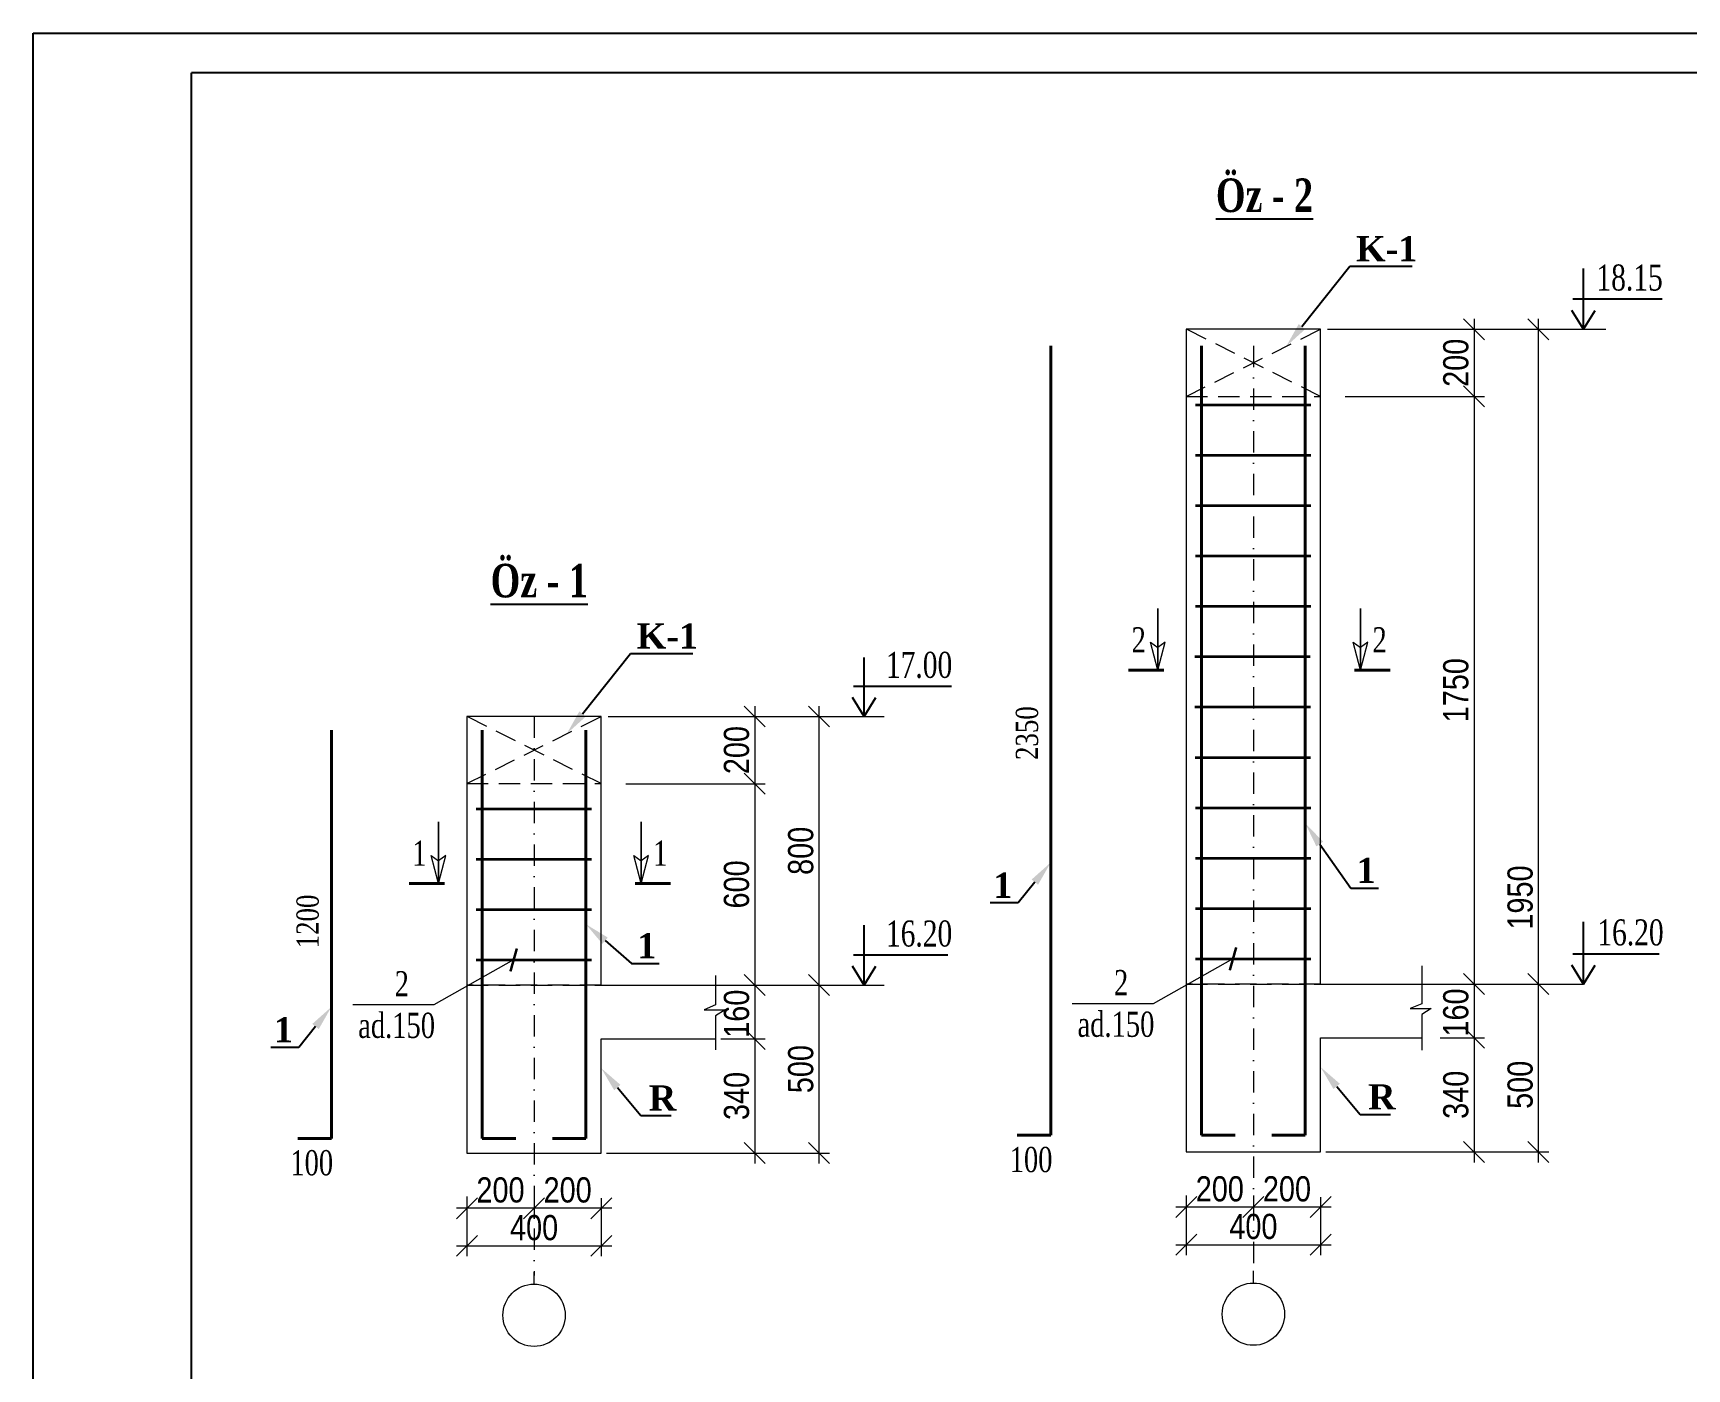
# Model space of a CAD drawing. Header units: millimetres. Extents: x -149347 to 251215, y -2929184 to -2541447.
# Drawn here: x 197257 to 216959, y -2654466 to -2638555 of the extents above; entities that cross this region are included whole.
import ezdxf
from ezdxf import colors
from ezdxf.entities.mleader import LeaderData, LeaderLine
from ezdxf.math import Vec2, Vec3

# ---------------------------------------------------------------- set-up
doc = ezdxf.new("R2010")
doc.units = ezdxf.units.MM
for name, pattern in [('DASHDOT', [25.4, 12.7, -6.35, 0, -6.35]), ('DASHDOTX2', [50.8, 25.4, -12.7, 0, -12.7]), ('HIDDEN2', [4.7625, 3.175, -1.5875])]:
    doc.linetypes.add(name, pattern=pattern)
for name, color, linetype, lineweight in [('(Text)', 7, 'Continuous', 0), ('Ishare xetleri', 95, 'Continuous', 5), ('olchu', 253, 'Continuous', 9), ('Ox xetti', 1, 'DASHDOT', 18), ('РАЗМЕРЫ', 80, 'Continuous', 9)]:
    doc.layers.add(name, color=color, linetype=linetype, lineweight=lineweight)
doc.styles.add('400', font='times.ttf', dxfattribs={"width": 0.75, "height": 300})
doc.styles.add('75', font='txt.shx', dxfattribs={"width": 0.8, "height": 75})
doc.styles.get("Standard").update_dxf_attribs({"font": 'times.ttf'})
doc.styles.add('style1', font='A3TI(LA).TTF', dxfattribs={"height": 400})
doc.styles.add('style6', font='ARIALN.TTF', dxfattribs={"height": 300})
doc.dimstyles.new('DIM_100', dxfattribs={"dimscale": 100, "dimtxt": 250, "dimasz": 2.5, "dimexe": 1.25, "dimexo": 0.625, "dimtad": 1, "dimdec": 0, "dimtxsty": 'style1', "dimblk": 'OBLIQUE', "dimcen": 2.5, "dimdle": 1.25, "dimclrd": 251, "dimclre": 251, "dimaunit": 1, "dimadec": 3, "dimazin": 0, "dimtfac": 1, "dimtdec": 0, "dimtmove": 1, "dimatfit": 3, "dimfxl": 1.25, "dimlwd": 5, "dimlwe": 5, "dimarcsym": 0})

# ---------------------------------------------------------------- blocks, each defined once
blk = doc.blocks.new('mekteb')
at = {"color": 0, "lineweight": 25}
for p, q in [((99643, -1821466), (139843, -1821466)), ((99643, -1849866), (99643, -1821466))]:
    blk.add_line(p, q, dxfattribs=at)
at = {"color": 0, "lineweight": 25, "ltscale": 15}
for p in [(101643, -1849366), (139343, -1821966)]:
    blk.add_line(p, (101643, -1821966), dxfattribs=at)
blk = doc.blocks.new('_Oblique')
at = {"color": 0, "linetype": 'ByBlock', "lineweight": -2}
blk.add_line((-0.5, -0.5), (0.5, 0.5), dxfattribs=at)
blk = doc.blocks.new('*D1173')
at = {"color": 251, "lineweight": 5, "ltscale": 15, "transparency": 16777216}
for p, q in [((202425, -2652414), (202425, -2652677)), ((203225, -2652433), (203225, -2652677))]:
    blk.add_line(p, q, dxfattribs=at)
at = {"color": 251, "linetype": 'ByBlock', "lineweight": 5, "ltscale": 15, "transparency": 16777216}
blk.add_line((203350, -2652552), (202300, -2652552), dxfattribs=at)
at = {"layer": 'Defpoints', "color": 0, "lineweight": 15, "ltscale": 15, "transparency": 16777216}
for p in [(202425, -2652351), (203225, -2652370), (202425, -2652552)]:
    blk.add_point(p, dxfattribs=at)
at = {"color": 251, "lineweight": 5, "ltscale": 15, "transparency": 16777216, "xscale": 250, "yscale": 250, "zscale": 250, "rotation": 180}
blk.add_blockref('_Oblique', (202425, -2652552), dxfattribs=at)
at = {"color": 251, "lineweight": 5, "ltscale": 15, "transparency": 16777216, "xscale": 250, "yscale": 250, "zscale": 250}
blk.add_blockref('_Oblique', (203225, -2652552), dxfattribs=at)
at = {"color": 0, "lineweight": 15, "ltscale": 15, "transparency": 16777216, "insert": (202825, -2652336), "char_height": 300, "attachment_point": 5, "style": 'style6'}
blk.add_mtext('200', dxfattribs=at)
blk = doc.blocks.new('*D1174')
at = {"color": 251, "lineweight": 5, "ltscale": 15, "transparency": 16777216}
for p, q in [((203225, -2652414), (203225, -2652677)), ((204025, -2652433), (204025, -2652677))]:
    blk.add_line(p, q, dxfattribs=at)
at = {"color": 251, "linetype": 'ByBlock', "lineweight": 5, "ltscale": 15, "transparency": 16777216}
blk.add_line((204150, -2652552), (203100, -2652552), dxfattribs=at)
at = {"layer": 'Defpoints', "color": 0, "lineweight": 15, "ltscale": 15, "transparency": 16777216}
for p in [(203225, -2652351), (204025, -2652370), (203225, -2652552)]:
    blk.add_point(p, dxfattribs=at)
at = {"color": 251, "lineweight": 5, "ltscale": 15, "transparency": 16777216, "xscale": 250, "yscale": 250, "zscale": 250, "rotation": 180}
blk.add_blockref('_Oblique', (203225, -2652552), dxfattribs=at)
at = {"color": 251, "lineweight": 5, "ltscale": 15, "transparency": 16777216, "xscale": 250, "yscale": 250, "zscale": 250}
blk.add_blockref('_Oblique', (204025, -2652552), dxfattribs=at)
at = {"color": 0, "lineweight": 15, "ltscale": 15, "transparency": 16777216, "insert": (203625, -2652336), "char_height": 300, "attachment_point": 5, "style": 'style6'}
blk.add_mtext('200', dxfattribs=at)
blk = doc.blocks.new('*D1175')
at = {"color": 251, "lineweight": 5, "ltscale": 15, "transparency": 16777216}
for p, q in [((202425, -2652614), (202425, -2653125)), ((204025, -2652614), (204025, -2653125))]:
    blk.add_line(p, q, dxfattribs=at)
at = {"color": 251, "linetype": 'ByBlock', "lineweight": 5, "ltscale": 15, "transparency": 16777216}
blk.add_line((202300, -2653000), (204150, -2653000), dxfattribs=at)
at = {"layer": 'Defpoints', "color": 0, "lineweight": 15, "ltscale": 15, "transparency": 16777216}
for p in [(202425, -2652552), (204025, -2652552), (204025, -2653000)]:
    blk.add_point(p, dxfattribs=at)
at = {"color": 251, "lineweight": 5, "ltscale": 15, "transparency": 16777216, "xscale": 250, "yscale": 250, "zscale": 250, "rotation": 180}
blk.add_blockref('_Oblique', (202425, -2653000), dxfattribs=at)
at = {"color": 251, "lineweight": 5, "ltscale": 15, "transparency": 16777216, "xscale": 250, "yscale": 250, "zscale": 250}
blk.add_blockref('_Oblique', (204025, -2653000), dxfattribs=at)
at = {"color": 0, "lineweight": 15, "ltscale": 15, "transparency": 16777216, "insert": (203225, -2652785), "char_height": 300, "attachment_point": 5, "style": 'style6'}
blk.add_mtext('400', dxfattribs=at)
blk = doc.blocks.new('*D1176')
at = {"color": 251, "lineweight": 5, "ltscale": 15, "transparency": 16777216}
for p, q in [((205450, -2649895), (205978, -2649895)), ((205450, -2650535), (205978, -2650535))]:
    blk.add_line(p, q, dxfattribs=at)
at = {"color": 251, "linetype": 'ByBlock', "lineweight": 5, "ltscale": 15, "transparency": 16777216}
blk.add_line((205853, -2649770), (205853, -2650660), dxfattribs=at)
at = {"layer": 'Defpoints', "color": 0, "lineweight": 15, "ltscale": 15, "transparency": 16777216}
for p in [(205387, -2649895), (205387, -2650535), (205853, -2650535)]:
    blk.add_point(p, dxfattribs=at)
at = {"color": 251, "lineweight": 5, "ltscale": 15, "transparency": 16777216, "xscale": 250, "yscale": 250, "zscale": 250}
for p, rotation in [((205853, -2649895), 90), ((205853, -2650535), 270)]:
    blk.add_blockref('_Oblique', p, dxfattribs=dict(at, rotation=rotation))
at = {"color": 0, "lineweight": 15, "ltscale": 15, "transparency": 16777216, "insert": (205638, -2650235), "char_height": 300, "attachment_point": 5, "rotation": 90, "style": 'style6'}
blk.add_mtext('160', dxfattribs=at)
blk = doc.blocks.new('*D1177')
at = {"color": 251, "lineweight": 5, "ltscale": 15, "transparency": 16777216}
for p, q in [((205916, -2649895), (206744, -2649895)), ((204087, -2651895), (206744, -2651895))]:
    blk.add_line(p, q, dxfattribs=at)
at = {"color": 251, "linetype": 'ByBlock', "lineweight": 5, "ltscale": 15, "transparency": 16777216}
blk.add_line((206619, -2649770), (206619, -2652020), dxfattribs=at)
at = {"layer": 'Defpoints', "color": 0, "lineweight": 15, "ltscale": 15, "transparency": 16777216}
for p in [(205853, -2649895), (204025, -2651895), (206619, -2651895)]:
    blk.add_point(p, dxfattribs=at)
at = {"color": 251, "lineweight": 5, "ltscale": 15, "transparency": 16777216, "xscale": 250, "yscale": 250, "zscale": 250}
for p, rotation in [((206619, -2649895), 90), ((206619, -2651895), 270)]:
    blk.add_blockref('_Oblique', p, dxfattribs=dict(at, rotation=rotation))
at = {"color": 0, "lineweight": 15, "ltscale": 15, "transparency": 16777216, "insert": (206403, -2650895), "char_height": 300, "attachment_point": 5, "rotation": 90, "style": 'style6'}
blk.add_mtext('500', dxfattribs=at)
blk = doc.blocks.new('*D1178')
at = {"color": 251, "linetype": 'ByBlock', "lineweight": 5, "ltscale": 15, "transparency": 16777216}
blk.add_line((205853, -2650410), (205853, -2652020), dxfattribs=at)
at = {"color": 251, "lineweight": 5, "ltscale": 15, "transparency": 16777216}
for p, q in [((205450, -2650535), (205978, -2650535)), ((204087, -2651895), (205978, -2651895))]:
    blk.add_line(p, q, dxfattribs=at)
at = {"layer": 'Defpoints', "color": 0, "lineweight": 15, "ltscale": 15, "transparency": 16777216}
for p in [(205387, -2650535), (204025, -2651895), (205853, -2651895)]:
    blk.add_point(p, dxfattribs=at)
at = {"color": 251, "lineweight": 5, "ltscale": 15, "transparency": 16777216, "xscale": 250, "yscale": 250, "zscale": 250}
for p, rotation in [((205853, -2650535), 90), ((205853, -2651895), 270)]:
    blk.add_blockref('_Oblique', p, dxfattribs=dict(at, rotation=rotation))
at = {"color": 0, "lineweight": 15, "ltscale": 15, "transparency": 16777216, "insert": (205638, -2651215), "char_height": 300, "attachment_point": 5, "rotation": 90, "style": 'style6'}
blk.add_mtext('340', dxfattribs=at)
blk = doc.blocks.new('*D1179')
at = {"color": 251, "lineweight": 5, "ltscale": 15, "transparency": 16777216}
for p, q in [((205916, -2646695), (206744, -2646695)), ((205916, -2649895), (206744, -2649895))]:
    blk.add_line(p, q, dxfattribs=at)
at = {"color": 251, "linetype": 'ByBlock', "lineweight": 5, "ltscale": 15, "transparency": 16777216}
blk.add_line((206619, -2646570), (206619, -2650020), dxfattribs=at)
at = {"layer": 'Defpoints', "color": 0, "lineweight": 15, "ltscale": 15, "transparency": 16777216}
for p in [(205853, -2646695), (205853, -2649895), (206619, -2649895)]:
    blk.add_point(p, dxfattribs=at)
at = {"color": 251, "lineweight": 5, "ltscale": 15, "transparency": 16777216, "xscale": 250, "yscale": 250, "zscale": 250}
for p, rotation in [((206619, -2646695), 90), ((206619, -2649895), 270)]:
    blk.add_blockref('_Oblique', p, dxfattribs=dict(at, rotation=rotation))
at = {"color": 0, "lineweight": 15, "ltscale": 15, "transparency": 16777216, "insert": (206403, -2648295), "char_height": 300, "attachment_point": 5, "rotation": 90, "style": 'style6'}
blk.add_mtext('800', dxfattribs=at)
blk = doc.blocks.new('*D1180')
at = {"color": 251, "lineweight": 5, "ltscale": 15, "transparency": 16777216}
for p, q in [((205543, -2646695), (205978, -2646695)), ((204317, -2647495), (205978, -2647495))]:
    blk.add_line(p, q, dxfattribs=at)
at = {"color": 251, "linetype": 'ByBlock', "lineweight": 5, "ltscale": 15, "transparency": 16777216}
blk.add_line((205853, -2646570), (205853, -2647620), dxfattribs=at)
at = {"layer": 'Defpoints', "color": 0, "lineweight": 15, "ltscale": 15, "transparency": 16777216}
for p in [(205481, -2646695), (204254, -2647495), (205853, -2647495)]:
    blk.add_point(p, dxfattribs=at)
at = {"color": 251, "lineweight": 5, "ltscale": 15, "transparency": 16777216, "xscale": 250, "yscale": 250, "zscale": 250}
for p, rotation in [((205853, -2646695), 90), ((205853, -2647495), 270)]:
    blk.add_blockref('_Oblique', p, dxfattribs=dict(at, rotation=rotation))
at = {"color": 0, "lineweight": 15, "ltscale": 15, "transparency": 16777216, "insert": (205638, -2647095), "char_height": 300, "attachment_point": 5, "rotation": 90, "style": 'style6'}
blk.add_mtext('200', dxfattribs=at)
blk = doc.blocks.new('*D1181')
at = {"color": 251, "lineweight": 5, "ltscale": 15, "transparency": 16777216}
for p, q in [((204588, -2647495), (205978, -2647495)), ((205637, -2649895), (205978, -2649895))]:
    blk.add_line(p, q, dxfattribs=at)
at = {"color": 251, "linetype": 'ByBlock', "lineweight": 5, "ltscale": 15, "transparency": 16777216}
blk.add_line((205853, -2647370), (205853, -2650020), dxfattribs=at)
at = {"layer": 'Defpoints', "color": 0, "lineweight": 15, "ltscale": 15, "transparency": 16777216}
for p in [(204525, -2647495), (205574, -2649895), (205853, -2649895)]:
    blk.add_point(p, dxfattribs=at)
at = {"color": 251, "lineweight": 5, "ltscale": 15, "transparency": 16777216, "xscale": 250, "yscale": 250, "zscale": 250}
for p, rotation in [((205853, -2647495), 90), ((205853, -2649895), 270)]:
    blk.add_blockref('_Oblique', p, dxfattribs=dict(at, rotation=rotation))
at = {"color": 0, "lineweight": 15, "ltscale": 15, "transparency": 16777216, "insert": (205638, -2648695), "char_height": 300, "attachment_point": 5, "rotation": 90, "style": 'style6'}
blk.add_mtext('600', dxfattribs=at)
blk = doc.blocks.new('*D1199')
at = {"color": 251, "lineweight": 5, "ltscale": 15, "transparency": 16777216}
for p, q in [((210994, -2652401), (210994, -2652663)), ((211794, -2652419), (211794, -2652663))]:
    blk.add_line(p, q, dxfattribs=at)
at = {"color": 251, "linetype": 'ByBlock', "lineweight": 5, "ltscale": 15, "transparency": 16777216}
blk.add_line((211919, -2652538), (210869, -2652538), dxfattribs=at)
at = {"layer": 'Defpoints', "color": 0, "lineweight": 15, "ltscale": 15, "transparency": 16777216}
for p in [(210994, -2652338), (211794, -2652357), (210994, -2652538)]:
    blk.add_point(p, dxfattribs=at)
at = {"color": 251, "lineweight": 5, "ltscale": 15, "transparency": 16777216, "xscale": 250, "yscale": 250, "zscale": 250, "rotation": 180}
blk.add_blockref('_Oblique', (210994, -2652538), dxfattribs=at)
at = {"color": 251, "lineweight": 5, "ltscale": 15, "transparency": 16777216, "xscale": 250, "yscale": 250, "zscale": 250}
blk.add_blockref('_Oblique', (211794, -2652538), dxfattribs=at)
at = {"color": 0, "lineweight": 15, "ltscale": 15, "transparency": 16777216, "insert": (211394, -2652323), "char_height": 300, "attachment_point": 5, "style": 'style6'}
blk.add_mtext('200', dxfattribs=at)
blk = doc.blocks.new('*D1200')
at = {"color": 251, "lineweight": 5, "ltscale": 15, "transparency": 16777216}
for p, q in [((211794, -2652401), (211794, -2652663)), ((212594, -2652419), (212594, -2652663))]:
    blk.add_line(p, q, dxfattribs=at)
at = {"color": 251, "linetype": 'ByBlock', "lineweight": 5, "ltscale": 15, "transparency": 16777216}
blk.add_line((212719, -2652538), (211669, -2652538), dxfattribs=at)
at = {"layer": 'Defpoints', "color": 0, "lineweight": 15, "ltscale": 15, "transparency": 16777216}
for p in [(211794, -2652338), (212594, -2652357), (211794, -2652538)]:
    blk.add_point(p, dxfattribs=at)
at = {"color": 251, "lineweight": 5, "ltscale": 15, "transparency": 16777216, "xscale": 250, "yscale": 250, "zscale": 250, "rotation": 180}
blk.add_blockref('_Oblique', (211794, -2652538), dxfattribs=at)
at = {"color": 251, "lineweight": 5, "ltscale": 15, "transparency": 16777216, "xscale": 250, "yscale": 250, "zscale": 250}
blk.add_blockref('_Oblique', (212594, -2652538), dxfattribs=at)
at = {"color": 0, "lineweight": 15, "ltscale": 15, "transparency": 16777216, "insert": (212194, -2652323), "char_height": 300, "attachment_point": 5, "style": 'style6'}
blk.add_mtext('200', dxfattribs=at)
blk = doc.blocks.new('*D1201')
at = {"color": 251, "lineweight": 5, "ltscale": 15, "transparency": 16777216}
for p, q in [((210994, -2652601), (210994, -2653112)), ((212594, -2652601), (212594, -2653112))]:
    blk.add_line(p, q, dxfattribs=at)
at = {"color": 251, "linetype": 'ByBlock', "lineweight": 5, "ltscale": 15, "transparency": 16777216}
blk.add_line((210869, -2652987), (212719, -2652987), dxfattribs=at)
at = {"layer": 'Defpoints', "color": 0, "lineweight": 15, "ltscale": 15, "transparency": 16777216}
for p in [(210994, -2652538), (212594, -2652538), (212594, -2652987)]:
    blk.add_point(p, dxfattribs=at)
at = {"color": 251, "lineweight": 5, "ltscale": 15, "transparency": 16777216, "xscale": 250, "yscale": 250, "zscale": 250, "rotation": 180}
blk.add_blockref('_Oblique', (210994, -2652987), dxfattribs=at)
at = {"color": 251, "lineweight": 5, "ltscale": 15, "transparency": 16777216, "xscale": 250, "yscale": 250, "zscale": 250}
blk.add_blockref('_Oblique', (212594, -2652987), dxfattribs=at)
at = {"color": 0, "lineweight": 15, "ltscale": 15, "transparency": 16777216, "insert": (211794, -2652771), "char_height": 300, "attachment_point": 5, "style": 'style6'}
blk.add_mtext('400', dxfattribs=at)
blk = doc.blocks.new('*D1202')
at = {"color": 251, "lineweight": 5, "ltscale": 15, "transparency": 16777216}
for p, q in [((214228, -2649882), (214548, -2649882)), ((214019, -2650521), (214548, -2650521))]:
    blk.add_line(p, q, dxfattribs=at)
at = {"color": 251, "linetype": 'ByBlock', "lineweight": 5, "ltscale": 15, "transparency": 16777216}
blk.add_line((214423, -2649757), (214423, -2650646), dxfattribs=at)
at = {"layer": 'Defpoints', "color": 0, "lineweight": 15, "ltscale": 15, "transparency": 16777216}
for p in [(214166, -2649882), (213956, -2650521), (214423, -2650521)]:
    blk.add_point(p, dxfattribs=at)
at = {"color": 251, "lineweight": 5, "ltscale": 15, "transparency": 16777216, "xscale": 250, "yscale": 250, "zscale": 250}
for p, rotation in [((214423, -2649882), 90), ((214423, -2650521), 270)]:
    blk.add_blockref('_Oblique', p, dxfattribs=dict(at, rotation=rotation))
at = {"color": 0, "lineweight": 15, "ltscale": 15, "transparency": 16777216, "insert": (214207, -2650221), "char_height": 300, "attachment_point": 5, "rotation": 90, "style": 'style6'}
blk.add_mtext('160', dxfattribs=at)
blk = doc.blocks.new('*D1203')
at = {"color": 251, "lineweight": 5, "ltscale": 15, "transparency": 16777216}
for p, q in [((214652, -2649882), (215313, -2649882)), ((212657, -2651882), (215313, -2651882))]:
    blk.add_line(p, q, dxfattribs=at)
at = {"color": 251, "linetype": 'ByBlock', "lineweight": 5, "ltscale": 15, "transparency": 16777216}
blk.add_line((215188, -2649757), (215188, -2652007), dxfattribs=at)
at = {"layer": 'Defpoints', "color": 0, "lineweight": 15, "ltscale": 15, "transparency": 16777216}
for p in [(214590, -2649882), (212594, -2651882), (215188, -2651882)]:
    blk.add_point(p, dxfattribs=at)
at = {"color": 251, "lineweight": 5, "ltscale": 15, "transparency": 16777216, "xscale": 250, "yscale": 250, "zscale": 250}
for p, rotation in [((215188, -2649882), 90), ((215188, -2651882), 270)]:
    blk.add_blockref('_Oblique', p, dxfattribs=dict(at, rotation=rotation))
at = {"color": 0, "lineweight": 15, "ltscale": 15, "transparency": 16777216, "insert": (214973, -2651082), "char_height": 300, "attachment_point": 5, "rotation": 90, "style": 'style6'}
blk.add_mtext('500', dxfattribs=at)
blk = doc.blocks.new('*D1204')
at = {"color": 251, "linetype": 'ByBlock', "lineweight": 5, "ltscale": 15, "transparency": 16777216}
blk.add_line((214423, -2650396), (214423, -2652007), dxfattribs=at)
at = {"color": 251, "lineweight": 5, "ltscale": 15, "transparency": 16777216}
for p, q in [((214019, -2650521), (214548, -2650521)), ((214192, -2651882), (214548, -2651882))]:
    blk.add_line(p, q, dxfattribs=at)
at = {"layer": 'Defpoints', "color": 0, "lineweight": 15, "ltscale": 15, "transparency": 16777216}
for p in [(213956, -2650521), (214130, -2651882), (214423, -2651882)]:
    blk.add_point(p, dxfattribs=at)
at = {"color": 251, "lineweight": 5, "ltscale": 15, "transparency": 16777216, "xscale": 250, "yscale": 250, "zscale": 250}
for p, rotation in [((214423, -2650521), 90), ((214423, -2651882), 270)]:
    blk.add_blockref('_Oblique', p, dxfattribs=dict(at, rotation=rotation))
at = {"color": 0, "lineweight": 15, "ltscale": 15, "transparency": 16777216, "insert": (214207, -2651201), "char_height": 300, "attachment_point": 5, "rotation": 90, "style": 'style6'}
blk.add_mtext('340', dxfattribs=at)
blk = doc.blocks.new('*D1205')
at = {"color": 251, "linetype": 'ByBlock', "lineweight": 5, "ltscale": 15, "transparency": 16777216}
blk.add_line((215188, -2641957), (215188, -2650007), dxfattribs=at)
at = {"color": 251, "lineweight": 5, "ltscale": 15, "transparency": 16777216}
for p, q in [((214652, -2642082), (215313, -2642082)), ((215099, -2649882), (215313, -2649882))]:
    blk.add_line(p, q, dxfattribs=at)
at = {"layer": 'Defpoints', "color": 0, "lineweight": 15, "ltscale": 15, "transparency": 16777216}
for p in [(214590, -2642082), (215037, -2649882), (215188, -2649882)]:
    blk.add_point(p, dxfattribs=at)
at = {"color": 251, "lineweight": 5, "ltscale": 15, "transparency": 16777216, "xscale": 250, "yscale": 250, "zscale": 250}
for p, rotation in [((215188, -2642082), 90), ((215188, -2649882), 270)]:
    blk.add_blockref('_Oblique', p, dxfattribs=dict(at, rotation=rotation))
at = {"color": 0, "lineweight": 15, "ltscale": 15, "transparency": 16777216, "insert": (214973, -2648851), "char_height": 300, "attachment_point": 5, "rotation": 90, "style": 'style6'}
blk.add_mtext('1950', dxfattribs=at)
blk = doc.blocks.new('*D1206')
at = {"color": 251, "linetype": 'ByBlock', "lineweight": 5, "ltscale": 15, "transparency": 16777216}
blk.add_line((214423, -2641957), (214423, -2643007), dxfattribs=at)
at = {"color": 251, "lineweight": 5, "ltscale": 15, "transparency": 16777216}
for p, q in [((214112, -2642082), (214548, -2642082)), ((212886, -2642882), (214548, -2642882))]:
    blk.add_line(p, q, dxfattribs=at)
at = {"layer": 'Defpoints', "color": 0, "lineweight": 15, "ltscale": 15, "transparency": 16777216}
for p in [(214050, -2642082), (212824, -2642882), (214423, -2642882)]:
    blk.add_point(p, dxfattribs=at)
at = {"color": 251, "lineweight": 5, "ltscale": 15, "transparency": 16777216, "xscale": 250, "yscale": 250, "zscale": 250}
for p, rotation in [((214423, -2642082), 90), ((214423, -2642882), 270)]:
    blk.add_blockref('_Oblique', p, dxfattribs=dict(at, rotation=rotation))
at = {"color": 0, "lineweight": 15, "ltscale": 15, "transparency": 16777216, "insert": (214207, -2642482), "char_height": 300, "attachment_point": 5, "rotation": 90, "style": 'style6'}
blk.add_mtext('200', dxfattribs=at)
blk = doc.blocks.new('*D1207')
at = {"color": 251, "linetype": 'ByBlock', "lineweight": 5, "ltscale": 15, "transparency": 16777216}
blk.add_line((214423, -2642757), (214423, -2650007), dxfattribs=at)
at = {"color": 251, "lineweight": 5, "ltscale": 15, "transparency": 16777216}
for p, q in [((212886, -2642882), (214548, -2642882)), ((213862, -2649882), (214548, -2649882))]:
    blk.add_line(p, q, dxfattribs=at)
at = {"layer": 'Defpoints', "color": 0, "lineweight": 15, "ltscale": 15, "transparency": 16777216}
for p in [(212824, -2642882), (213800, -2649882), (214423, -2649882)]:
    blk.add_point(p, dxfattribs=at)
at = {"color": 251, "lineweight": 5, "ltscale": 15, "transparency": 16777216, "xscale": 250, "yscale": 250, "zscale": 250}
for p, rotation in [((214423, -2642882), 90), ((214423, -2649882), 270)]:
    blk.add_blockref('_Oblique', p, dxfattribs=dict(at, rotation=rotation))
at = {"color": 0, "lineweight": 15, "ltscale": 15, "transparency": 16777216, "insert": (214207, -2646382), "char_height": 300, "attachment_point": 5, "rotation": 90, "style": 'style6'}
blk.add_mtext('1750', dxfattribs=at)

msp = doc.modelspace()

# ---------------------------------------------------------------- linework, layer by layer
at = {"color": 0}
for p, q in [((215727.80661, -2642081.51574), (215727.80661, -2641356.78257)), ((207158.43296, -2646694.86464), (207158.43296, -2645992.12788)), ((207158.43296, -2649894.86464), (207158.43296, -2649178.8269)), ((215727.80661, -2649881.51574), (215727.80661, -2649142.67477))]:
    msp.add_line(p, q, dxfattribs=at)
at = {"color": 7}
for p, q in [((215600.35296, -2641721.5758), (216665.06422, -2641721.5758)), ((207030.97931, -2646334.9247), (208198.39575, -2646334.9247)), ((207030.97931, -2649534.9247), (208152.74988, -2649534.9247)), ((215600.35296, -2649521.5758), (216627.45337, -2649521.5758))]:
    msp.add_line(p, q, dxfattribs=at)
at = {"color": 7, "lineweight": 15, "ltscale": 80}
for p, q in [((212594.29584, -2642081.51574), (210994.29584, -2642081.51574)), ((212594.29584, -2642081.51574), (210994.29584, -2642081.51574)), ((210994.29584, -2642081.51574), (210994.29584, -2642881.51574)), ((212594.29584, -2649881.51574), (212594.29584, -2642081.51574)), ((212676.18913, -2642081.51574), (215992.83606, -2642081.51574)), ((210994.29584, -2642881.51574), (210994.29584, -2649881.51574)), ((204024.92219, -2646694.86464), (202424.92219, -2646694.86464)), ((204024.92219, -2646694.86464), (202424.92219, -2646694.86464)), ((202424.92219, -2646694.86464), (202424.92219, -2647494.86464)), ((204024.92219, -2649894.86464), (204024.92219, -2646694.86464)), ((204106.81549, -2646694.86464), (207397.51319, -2646694.86464)), ((202424.92219, -2647494.86464), (202424.92219, -2649894.86464)), ((202424.92219, -2649894.86464), (202424.92219, -2651894.86464)), ((204024.92219, -2649894.86464), (205387.04194, -2649894.86464)), ((205285.54164, -2649894.86464), (207397.51319, -2649894.86464)), ((210994.29584, -2649881.51574), (210994.29584, -2651881.51574)), ((212594.29584, -2649881.51574), (213799.66549, -2649881.51574)), ((213698.16519, -2649881.51574), (215727.80661, -2649881.51574)), ((204024.92219, -2651894.86464), (204024.92219, -2650534.7886)), ((204024.92219, -2650534.7886), (205387.04194, -2650534.7886)), ((212594.29584, -2651881.51574), (212594.29584, -2650521.4397)), ((212594.29584, -2650521.4397), (213799.66549, -2650521.4397)), ((202424.92219, -2651894.86464), (204024.92219, -2651894.86464)), ((210994.29584, -2651881.51574), (212594.29584, -2651881.51574))]:
    msp.add_line(p, q, dxfattribs=at)
at = {"color": 7, "linetype": 'HIDDEN2', "lineweight": 15, "ltscale": 80}
for p, q in [((210994.29584, -2642881.51574), (212594.29584, -2642081.51574)), ((212594.29584, -2642881.51574), (210994.29584, -2642081.51574)), ((210994.29584, -2642881.51574), (212594.29584, -2642881.51574)), ((202424.92219, -2647494.86464), (204024.92219, -2646694.86464)), ((204024.92219, -2647494.86464), (202424.92219, -2646694.86464)), ((202424.92219, -2647494.86464), (204024.92219, -2647494.86464)), ((204024.92219, -2649894.86464), (202424.92219, -2649894.86464)), ((202424.92219, -2649894.86464), (204024.92219, -2649894.86464)), ((212594.29584, -2649881.51574), (210994.29584, -2649881.51574)), ((210994.29584, -2649881.51574), (212594.29584, -2649881.51574))]:
    msp.add_line(p, q, dxfattribs=at)
at = {"color": 7, "lineweight": 40, "ltscale": 60}
for p, q in [((209379.61022, -2651681.51574), (209379.61022, -2642281.51574)), ((211176.25395, -2651681.51574), (211176.25395, -2642281.51574)), ((212412.33773, -2651681.51574), (212412.33773, -2642281.51574)), ((200810.23658, -2651719.80885), (200810.23658, -2646857.36187)), ((202606.88031, -2651719.80885), (202606.88031, -2646857.36187)), ((203842.96408, -2651719.80885), (203842.96408, -2646857.36187)), ((200810.23658, -2651719.80885), (200410.23658, -2651719.80885)), ((202606.88031, -2651719.80885), (203006.88031, -2651719.80885)), ((203842.96408, -2651719.80885), (203442.96408, -2651719.80885)), ((209379.61022, -2651681.51574), (208979.61022, -2651681.51574)), ((211176.25395, -2651681.51574), (211576.25395, -2651681.51574)), ((212412.33773, -2651681.51574), (212012.33773, -2651681.51574))]:
    msp.add_line(p, q, dxfattribs=at)
at = {"color": 7, "lineweight": 35, "ltscale": 80}
for p, q in [((211103.90358, -2642981.51574), (212478.77227, -2642981.51574)), ((211103.90358, -2643581.51574), (212478.77227, -2643581.51574)), ((211103.90358, -2644181.51574), (212478.77227, -2644181.51574)), ((211103.90358, -2644781.51574), (212478.77227, -2644781.51574)), ((211103.90358, -2645381.51574), (212478.77227, -2645381.51574)), ((211095.02985, -2645981.51574), (212469.89854, -2645981.51574)), ((211097.98776, -2646581.51574), (212472.85645, -2646581.51574)), ((211100.94567, -2647181.51574), (212475.81436, -2647181.51574)), ((202534.52993, -2647794.86464), (203909.39863, -2647794.86464)), ((211103.90358, -2647781.51574), (212478.77227, -2647781.51574)), ((202534.52993, -2648394.86464), (203909.39863, -2648394.86464)), ((211103.90358, -2648381.51574), (212478.77227, -2648381.51574)), ((202534.52993, -2648994.86464), (203909.39863, -2648994.86464)), ((211103.90358, -2648981.51574), (212478.77227, -2648981.51574)), ((202534.52993, -2649594.86464), (203909.39863, -2649594.86464)), ((211103.90358, -2649581.51574), (212478.77227, -2649581.51574))]:
    msp.add_line(p, q, dxfattribs=at)
at = {"color": 7, "lineweight": 15}
for p, q in [((203224.92219, -2653457.526), (203224.92219, -2653311.79722)), ((211794.29584, -2653444.1771), (211794.29584, -2653298.44832))]:
    msp.add_line(p, q, dxfattribs=at)
at = {"color": 7, "ltscale": 15}
for points in [[(215727.80661, -2642081.51574), (215589.20469, -2641857.17172)], [(215727.80661, -2642081.51574), (215866.40852, -2641857.17172)], [(207158.43296, -2646694.86464), (207019.83105, -2646470.52062)], [(207158.43296, -2646694.86464), (207297.03488, -2646470.52062)], [(207158.43296, -2649894.86464), (207019.83105, -2649670.52062)], [(207158.43296, -2649894.86464), (207297.03488, -2649670.52062)], [(215727.80661, -2649881.51574), (215589.20469, -2649657.17172)], [(215727.80661, -2649881.51574), (215866.40852, -2649657.17172)]]:
    msp.add_lwpolyline(points, dxfattribs=at)
at = {"color": 7, "lineweight": 15, "ltscale": 80}
for points in [[(212594.29584, -2642881.51574), (212594.29584, -2642081.51574), (210994.29584, -2642081.51574), (210994.29584, -2642881.51574), (210994.29584, -2642881.51574)], [(204024.92219, -2647494.86464), (204024.92219, -2646694.86464), (202424.92219, -2646694.86464), (202424.92219, -2647494.86464), (202424.92219, -2647494.86464)], [(213799.66549, -2649665.34869), (213799.66549, -2650117.19072), (213663.68884, -2650174.23477), (213913.40644, -2650174.23477), (213799.66549, -2650245.53982), (213799.66549, -2650667.8457)], [(205387.04194, -2649780.65668), (205387.04194, -2650130.53962), (205251.06529, -2650187.58367), (205500.78289, -2650187.58367), (205387.04194, -2650258.88873), (205387.04194, -2650664.50527)]]:
    msp.add_lwpolyline(points, dxfattribs=at)
at = {"color": 7, "lineweight": 9}
for centre in [(211794.29584, -2653813.80663), (203224.92219, -2653827.15553)]:
    msp.add_circle(centre, 371.07409, dxfattribs=at)
at = {"layer": 'Ishare xetleri', "color": 251}
for points in [[(210655.96553, -2646141.46594), (210655.96553, -2645409.01851), (210655.96553, -2646141.46594), (210568.86651, -2645809.78146), (210655.96553, -2645871.67317)], [(210655.96553, -2646141.46594), (210655.96553, -2645409.01851), (210655.96553, -2646141.46594), (210743.06455, -2645809.78146), (210655.96553, -2645871.67317)], [(213070.35143, -2646141.46594), (213070.35143, -2645409.01851), (213070.35143, -2646141.46594), (212983.25241, -2645809.78146), (213070.35143, -2645871.67317)], [(213070.35143, -2646141.46594), (213070.35143, -2645409.01851), (213070.35143, -2646141.46594), (213157.45045, -2645809.78146), (213070.35143, -2645871.67317)], [(202086.59189, -2648683.4554), (202086.59189, -2647951.00796), (202086.59189, -2648683.4554), (201999.49287, -2648351.77091), (202086.59189, -2648413.66262)], [(202086.59189, -2648683.4554), (202086.59189, -2647951.00796), (202086.59189, -2648683.4554), (202173.69091, -2648351.77091), (202086.59189, -2648413.66262)], [(204500.97779, -2648683.4554), (204500.97779, -2647951.00796), (204500.97779, -2648683.4554), (204413.87877, -2648351.77091), (204500.97779, -2648413.66262)], [(204500.97779, -2648683.4554), (204500.97779, -2647951.00796), (204500.97779, -2648683.4554), (204588.07681, -2648351.77091), (204500.97779, -2648413.66262)]]:
    msp.add_lwpolyline(points, dxfattribs=at)
at = {"layer": 'olchu', "lineweight": 40}
for p, q in [((210726.78568, -2646141.46594), (210304.7294, -2646141.46594)), ((212999.53129, -2646141.46594), (213421.58757, -2646141.46594)), ((202157.41204, -2648683.4554), (201735.35575, -2648683.4554)), ((204430.15764, -2648683.4554), (204852.21392, -2648683.4554))]:
    msp.add_line(p, q, dxfattribs=at)
at = {"layer": 'Ox xetti', "linetype": 'DASHDOTX2', "lineweight": 15, "ltscale": 10}
for p, q in [((211794.29584, -2642281.51574), (211794.29584, -2653338.86218)), ((203224.92219, -2646694.86464), (203224.92219, -2653352.21108))]:
    msp.add_line(p, q, dxfattribs=at)

# ---------------------------------------------------------------- block references
at = {"lineweight": 15, "xscale": 0.9430204144289575, "yscale": 0.9430204144289575, "zscale": 0.9430204144289575}
msp.add_blockref('mekteb', (103291.31865, -920875.23237), dxfattribs=at)

# ---------------------------------------------------------------- texts
at = {"layer": '(Text)', "ltscale": 100, "char_height": 265, "width": 275.8382405, "attachment_point": 1, "rotation": 90, "style": '75'}
for s, insert in [('{\\fTimes New Roman|b0|i0|c238|p18;2350}', (208963.62748, -2647213.09685)), ('{\\fTimes New Roman|b0|i0|c238|p18;1200}', (200394.25383, -2649456.8216))]:
    msp.add_mtext(s, dxfattribs=dict(at, insert=insert))
at = {"color": 7, "char_height": 300, "attachment_point": 5, "style": '400'}
for s, insert in [('{\\fTimes New Roman|b1|i0|c238|p18;\\H1.3333x;\\LÖz - 2}', (211926.42519, -2640489.00405)), ('{\\fTimes New Roman|b1|i0|c238|p18;\\H1.3333x;\\LÖz - 1}', (203286.65106, -2645078.90085))]:
    msp.add_mtext_dynamic_manual_height_columns(s, width=10162.2055716, gutter_width=3519.63915, heights=[0], dxfattribs=dict(at, insert=insert))
at = {"lineweight": 9, "char_height": 310.0109977, "width": 23109.777632, "attachment_point": 1, "style": '400'}
for s, insert in [('{\\fTimes New Roman|b0|i0|c238|p18;18.15}', (215880.66413, -2641311.36842)), ('{\\fTimes New Roman|b0|i0|c238|p18;17.00}', (207416.80724, -2645924.71732)), ('{\\fTimes New Roman|b0|i0|c238|p18;16.2}0', (215891.51073, -2649111.36842)), ('{\\fTimes New Roman|b0|i0|c238|p18;16.2}0', (207416.80724, -2649124.71732))]:
    msp.add_mtext(s, dxfattribs=dict(at, insert=insert))
at = {"color": 7, "char_height": 300, "attachment_point": 5, "style": '400'}
for s, insert in [('{\\fTimes New Roman|b0|i0|c238|p18;2}', (210428.45349, -2645781.67754)), ('{\\fTimes New Roman|b0|i0|c238|p18;2}', (213297.86348, -2645781.67754)), ('{\\fTimes New Roman|b0|i0|c238|p18;1}', (201859.07984, -2648323.66699)), ('{\\fTimes New Roman|b0|i0|c238|p18;1}', (204728.48983, -2648323.66699)), ('{\\fTimes New Roman|b0|i0|c238|p18;2}', (201649.22128, -2649877.88355)), ('{\\fTimes New Roman|b0|i0|c238|p18;2}', (210218.59493, -2649864.53465)), ('{\\fTimes New Roman|b0|i0|c238|p18;ad.150}', (201587.55099, -2650377.03339)), ('{\\fTimes New Roman|b0|i0|c238|p18;ad.150}', (210156.92464, -2650363.68449)), ('{\\fTimes New Roman|b0|i0|c238|p18;100}', (200576.44691, -2652012.57195)), ('{\\fTimes New Roman|b0|i0|c238|p18;100}', (209145.82055, -2651974.27884))]:
    msp.add_mtext(s, dxfattribs=dict(at, insert=insert))

# ---------------------------------------------------------------- dimensions: what is measured, and where the dimension line sits
at = {"color": 7, "lineweight": 15, "ltscale": 15}
for base, p1, p2, picture, middle in [((214422.68722, -2642881.51574), (214049.88774, -2642081.51574), (212823.6067, -2642881.51574), '*D1206', (214207.01532, -2642481.51574)), ((205853.31357, -2647494.86464), (205480.5141, -2646694.86464), (204254.23305, -2647494.86464), '*D1180', (205637.64168, -2647094.86464)), ((205853.31357, -2649894.86464), (204525.47728, -2647494.86464), (205574.4589, -2649894.86464), '*D1181', (205637.64168, -2648694.86464)), ((205853.31357, -2651894.86464), (205387.04194, -2650534.7886), (204024.92219, -2651894.86464), '*D1178', (205637.64168, -2651214.82662)), ((214422.68722, -2651881.51574), (213956.41558, -2650521.4397), (214129.80069, -2651881.51574), '*D1204', (214207.01532, -2651201.47772))]:
    dim = msp.add_linear_dim(base=base, p1=p1, p2=p2, angle=90, dimstyle='DIM_100', override={"dimlfac": 0.25, "dimtxsty": 'style6'}, dxfattribs=at)
    dim.commit()
    dim.dimension.update_dxf_attribs({"geometry": picture, "text_midpoint": middle})
for base, p1, p2, picture, middle in [((215188.45668, -2649881.51574), (214589.71941, -2642081.51574), (215036.81585, -2649881.51574), '*D1205', (215188.45668, -2648851.05717)), ((214422.68722, -2649881.51574), (212823.6067, -2642881.51574), (213799.66549, -2649881.51574), '*D1207', (214422.68722, -2646381.51574)), ((206619.08303, -2649894.86464), (205853.31357, -2646694.86464), (205853.31357, -2649894.86464), '*D1179', (206619.08303, -2648294.86464)), ((206619.08303, -2651894.86464), (205853.31357, -2649894.86464), (204024.92219, -2651894.86464), '*D1177', (206619.08303, -2650894.86464)), ((205853.31357, -2650534.7886), (205387.04194, -2649894.86464), (205387.04194, -2650534.7886), '*D1176', (205853.31357, -2650234.82662)), ((215188.45668, -2651881.51574), (214589.71941, -2649881.51574), (212594.29584, -2651881.51574), '*D1203', (215188.45668, -2651081.51574)), ((214422.68722, -2650521.4397), (214165.53202, -2649881.51574), (213956.41558, -2650521.4397), '*D1202', (214422.68722, -2650221.47772))]:
    dim = msp.add_linear_dim(base=base, p1=p1, p2=p2, angle=90, dimstyle='DIM_100', override={"dimlfac": 0.25, "dimtxsty": 'style6'}, dxfattribs=at)
    dim.commit()
    dim.dimension.update_dxf_attribs({"geometry": picture, "text_midpoint": middle, "dimtype": 160})
for base, p1, p2, picture, middle in [((202424.92219, -2652551.67184), (203224.92219, -2652370.31065), (202424.92219, -2652351.41607), '*D1173', (202824.92219, -2652335.99994)), ((203224.92219, -2652551.67184), (204024.92219, -2652370.31065), (203224.92219, -2652351.41607), '*D1174', (203624.92219, -2652335.99994)), ((210994.29584, -2652538.32294), (211794.29584, -2652356.96174), (210994.29584, -2652338.06717), '*D1199', (211394.29584, -2652322.65104)), ((211794.29584, -2652538.32294), (212594.29584, -2652356.96174), (211794.29584, -2652338.06717), '*D1200', (212194.29584, -2652322.65104)), ((204024.92219, -2653000.40294), (202424.92219, -2652551.67184), (204024.92219, -2652551.67184), '*D1175', (203224.92219, -2652784.73104)), ((212594.29584, -2652987.05404), (210994.29584, -2652538.32294), (212594.29584, -2652538.32294), '*D1201', (211794.29584, -2652771.38214))]:
    dim = msp.add_linear_dim(base=base, p1=p1, p2=p2, dimstyle='DIM_100', override={"dimlfac": 0.25, "dimtxsty": 'style6'}, dxfattribs=at)
    dim.commit()
    dim.dimension.update_dxf_attribs({"geometry": picture, "text_midpoint": middle})

# ---------------------------------------------------------------- leaders
at = {"layer": 'РАЗМЕРЫ', "color": 0, "lineweight": 15}
for points in [[(202981.60351, -2649594.86464), (202032.65803, -2650129.0141), (201067.43145, -2650129.0141)], [(211550.97715, -2649581.51574), (210602.03167, -2650115.6652), (209636.80509, -2650115.6652)]]:
    msp.add_leader(points, dimstyle='DIM_100', override={"dimasz": 2, "dimgap": 0.625, "dimtad": 0, "dimldrblk": 'ArchTick'}, dxfattribs=at)
ml = msp.add_multileader_mtext('Standard', dxfattribs=at)
ml.set_content('{\\fTimes New Roman|b1|i0|c238|p18;\\C7;K-1}')
ml.set_leader_properties()
ml.build(insert=Vec2(0, 0))
ml.multileader.update_dxf_attribs({"text_left_attachment_type": 6, "text_right_attachment_type": 6, "dogleg_length": 100, "arrow_head_size": 300})
ctx = ml.context
ctx.base_point, ctx.char_height, ctx.arrow_head_size, ctx.plane_origin = Vec3(213044.82406, -2641332.89777), 300, 300, Vec3(220991.53654, -2638906.31044)
ctx.left_attachment, ctx.right_attachment, ctx.text_align_type = 6, 6, 1
notes = []
notes.append((ctx, [(1, (1, 1, 0), (212944.82406, -2641332.89777), (1, 0), 100, [(1, [(212185.22312, -2642286.0521)], 0, [])])]))
ctx.mtext.insert, ctx.mtext.alignment, ctx.mtext.flow_direction = Vec3(213382.3732, -2640972.89777), 2, 5
ml = msp.add_multileader_mtext('Standard', dxfattribs=at)
ml.set_content('{\\fTimes New Roman|b1|i0|c238|p18;\\C7;K-1}')
ml.set_leader_properties()
ml.build(insert=Vec2(0, 0))
ml.multileader.update_dxf_attribs({"text_left_attachment_type": 6, "text_right_attachment_type": 6, "dogleg_length": 100, "arrow_head_size": 300})
ctx = ml.context
ctx.base_point, ctx.char_height, ctx.arrow_head_size, ctx.plane_origin = Vec3(204475.45042, -2645946.24667), 300, 300, Vec3(212422.1629, -2643519.65934)
ctx.left_attachment, ctx.right_attachment, ctx.text_align_type = 6, 6, 1
notes.append((ctx, [(1, (1, 1, 0), (204375.45042, -2645946.24667), (1, 0), 100, [(1, [(203615.84947, -2646899.401)], 0, [])])]))
ctx.mtext.insert, ctx.mtext.alignment, ctx.mtext.flow_direction = Vec3(204812.99955, -2645586.24667), 2, 5
ml = msp.add_multileader_mtext('Standard', dxfattribs=at)
ml.set_content('{\\fTimes New Roman|b1|i0|c238|p18;\\C7;1}')
ml.set_leader_properties()
ml.build(insert=Vec2(0, 0))
ml.multileader.update_dxf_attribs({"text_left_attachment_type": 6, "text_right_attachment_type": 6, "dogleg_length": 100, "arrow_head_size": 300})
ctx = ml.context
ctx.base_point, ctx.char_height, ctx.arrow_head_size, ctx.plane_origin = Vec3(213054.47676, -2648737.88627), 300, 300, Vec3(217156.09083, -2640731.91325)
ctx.left_attachment, ctx.right_attachment, ctx.text_align_type = 6, 6, 1
notes.append((ctx, [(1, (1, 1, 0), (212954.47676, -2648737.88627), (1, 0), 100, [(1, [(212412.33773, -2647968.67714)], 0, [])])]))
ctx.mtext.insert, ctx.mtext.alignment, ctx.mtext.flow_direction = Vec3(213135.81202, -2648377.88627), 2, 5
ml = msp.add_multileader_mtext('Standard', dxfattribs=at)
ml.set_content('{\\fTimes New Roman|b1|i0|c238|p18;\\C7;1}')
ml.set_leader_properties()
ml.build(insert=Vec2(0, 0))
ml.multileader.update_dxf_attribs({"text_left_attachment_type": 6, "text_right_attachment_type": 6, "dogleg_length": 100, "arrow_head_size": 300})
ctx = ml.context
ctx.base_point, ctx.char_height, ctx.arrow_head_size, ctx.plane_origin = Vec3(208727.69954, -2648915.52621), 300, 300, Vec3(215658.33935, -2642626.10832)
ctx.left_attachment, ctx.right_attachment, ctx.text_align_type = 6, 6, 1
notes.append((ctx, [(0, (1, 1, 0), (208990.37006, -2648915.52621), (-1, 0), 100, [(1, [(209379.61022, -2648434.34118)], 0, [])])]))
ctx.mtext.insert, ctx.mtext.alignment, ctx.mtext.flow_direction = Vec3(208809.0348, -2648555.52621), 2, 5
ml = msp.add_multileader_mtext('Standard', dxfattribs=at)
ml.set_content('{\\fTimes New Roman|b1|i0|c238|p18;\\C7;1}')
ml.set_leader_properties()
ml.build(insert=Vec2(0, 0))
ml.multileader.update_dxf_attribs({"text_left_attachment_type": 6, "text_right_attachment_type": 6, "dogleg_length": 100, "arrow_head_size": 300})
ctx = ml.context
ctx.base_point, ctx.char_height, ctx.arrow_head_size, ctx.plane_origin = Vec3(204485.10312, -2649635.19989), 300, 300, Vec3(208586.71719, -2646165.782)
ctx.left_attachment, ctx.right_attachment, ctx.text_align_type = 6, 6, 1
notes.append((ctx, [(1, (1, 1, 0), (204385.10312, -2649635.19989), (1, 0), 100, [(1, [(203842.96408, -2649169.5363)], 0, [])])]))
ctx.mtext.insert, ctx.mtext.alignment, ctx.mtext.flow_direction = Vec3(204566.43838, -2649275.19989), 2, 5
ml = msp.add_multileader_mtext('Standard', dxfattribs=at)
ml.set_content('{\\fTimes New Roman|b1|i0|c238|p18;\\C7;1}')
ml.set_leader_properties()
ml.build(insert=Vec2(0, 0))
ml.multileader.update_dxf_attribs({"text_left_attachment_type": 6, "text_right_attachment_type": 6, "dogleg_length": 100, "arrow_head_size": 300})
ctx = ml.context
ctx.base_point, ctx.char_height, ctx.arrow_head_size, ctx.plane_origin = Vec3(200158.32589, -2650635.79409), 300, 300, Vec3(207088.96571, -2648946.3762)
ctx.left_attachment, ctx.right_attachment, ctx.text_align_type = 6, 6, 1
notes.append((ctx, [(0, (1, 1, 0), (200420.99641, -2650635.79409), (-1, 0), 100, [(1, [(200810.23658, -2650154.60906)], 0, [])])]))
ctx.mtext.insert, ctx.mtext.alignment, ctx.mtext.flow_direction = Vec3(200239.66115, -2650275.79409), 2, 5
ml = msp.add_multileader_mtext('Standard', dxfattribs=at)
ml.set_content('{\\fTimes New Roman|b1|i0|c238|p18;\\C7;R}')
ml.set_leader_properties()
ml.build(insert=Vec2(0, 0))
ml.multileader.update_dxf_attribs({"text_left_attachment_type": 6, "text_right_attachment_type": 6, "dogleg_length": 100, "arrow_head_size": 300})
ctx = ml.context
ctx.base_point, ctx.char_height, ctx.arrow_head_size, ctx.plane_origin = Vec3(204595.47368, -2651448.45419), 300, 300, Vec3(212046.27202, -2650200.16389)
ctx.left_attachment, ctx.right_attachment, ctx.text_align_type = 6, 6, 1
notes.append((ctx, [(1, (1, 1, 0), (204495.47368, -2651448.45419), (1, 0), 100, [(1, [(204024.92219, -2650883.79283)], 0, [])])]))
ctx.mtext.insert, ctx.mtext.alignment, ctx.mtext.flow_direction = Vec3(204755.60229, -2651088.45419), 2, 5
ml = msp.add_multileader_mtext('Standard', dxfattribs=at)
ml.set_content('{\\fTimes New Roman|b1|i0|c238|p18;\\C7;R}')
ml.set_leader_properties()
ml.build(insert=Vec2(0, 0))
ml.multileader.update_dxf_attribs({"text_left_attachment_type": 6, "text_right_attachment_type": 6, "dogleg_length": 100, "arrow_head_size": 300})
ctx = ml.context
ctx.base_point, ctx.char_height, ctx.arrow_head_size, ctx.plane_origin = Vec3(213164.84732, -2651435.10529), 300, 300, Vec3(220615.64567, -2645586.81499)
ctx.left_attachment, ctx.right_attachment, ctx.text_align_type = 6, 6, 1
notes.append((ctx, [(1, (1, 1, 0), (213064.84732, -2651435.10529), (1, 0), 100, [(1, [(212594.29584, -2650870.44393)], 0, [])])]))
ctx.mtext.insert, ctx.mtext.alignment, ctx.mtext.flow_direction = Vec3(213324.97593, -2651075.10529), 2, 5
for ctx, leaders in notes:
    for number, flags, end, landing, length, lines in leaders:
        leader = LeaderData()
        leader.index, (leader.has_last_leader_line, leader.has_dogleg_vector, leader.attachment_direction) = number, flags
        leader.last_leader_point, leader.dogleg_vector, leader.dogleg_length = Vec3(end), Vec3(landing), length
        for number, points, colour, breaks in lines:
            line = LeaderLine()
            line.index, line.vertices, line.color, line.breaks = number, Vec3.list(points), colors.encode_raw_color(colour), breaks
            leader.lines.append(line)
        ctx.leaders.append(leader)

doc.saveas('drawing.dxf')
